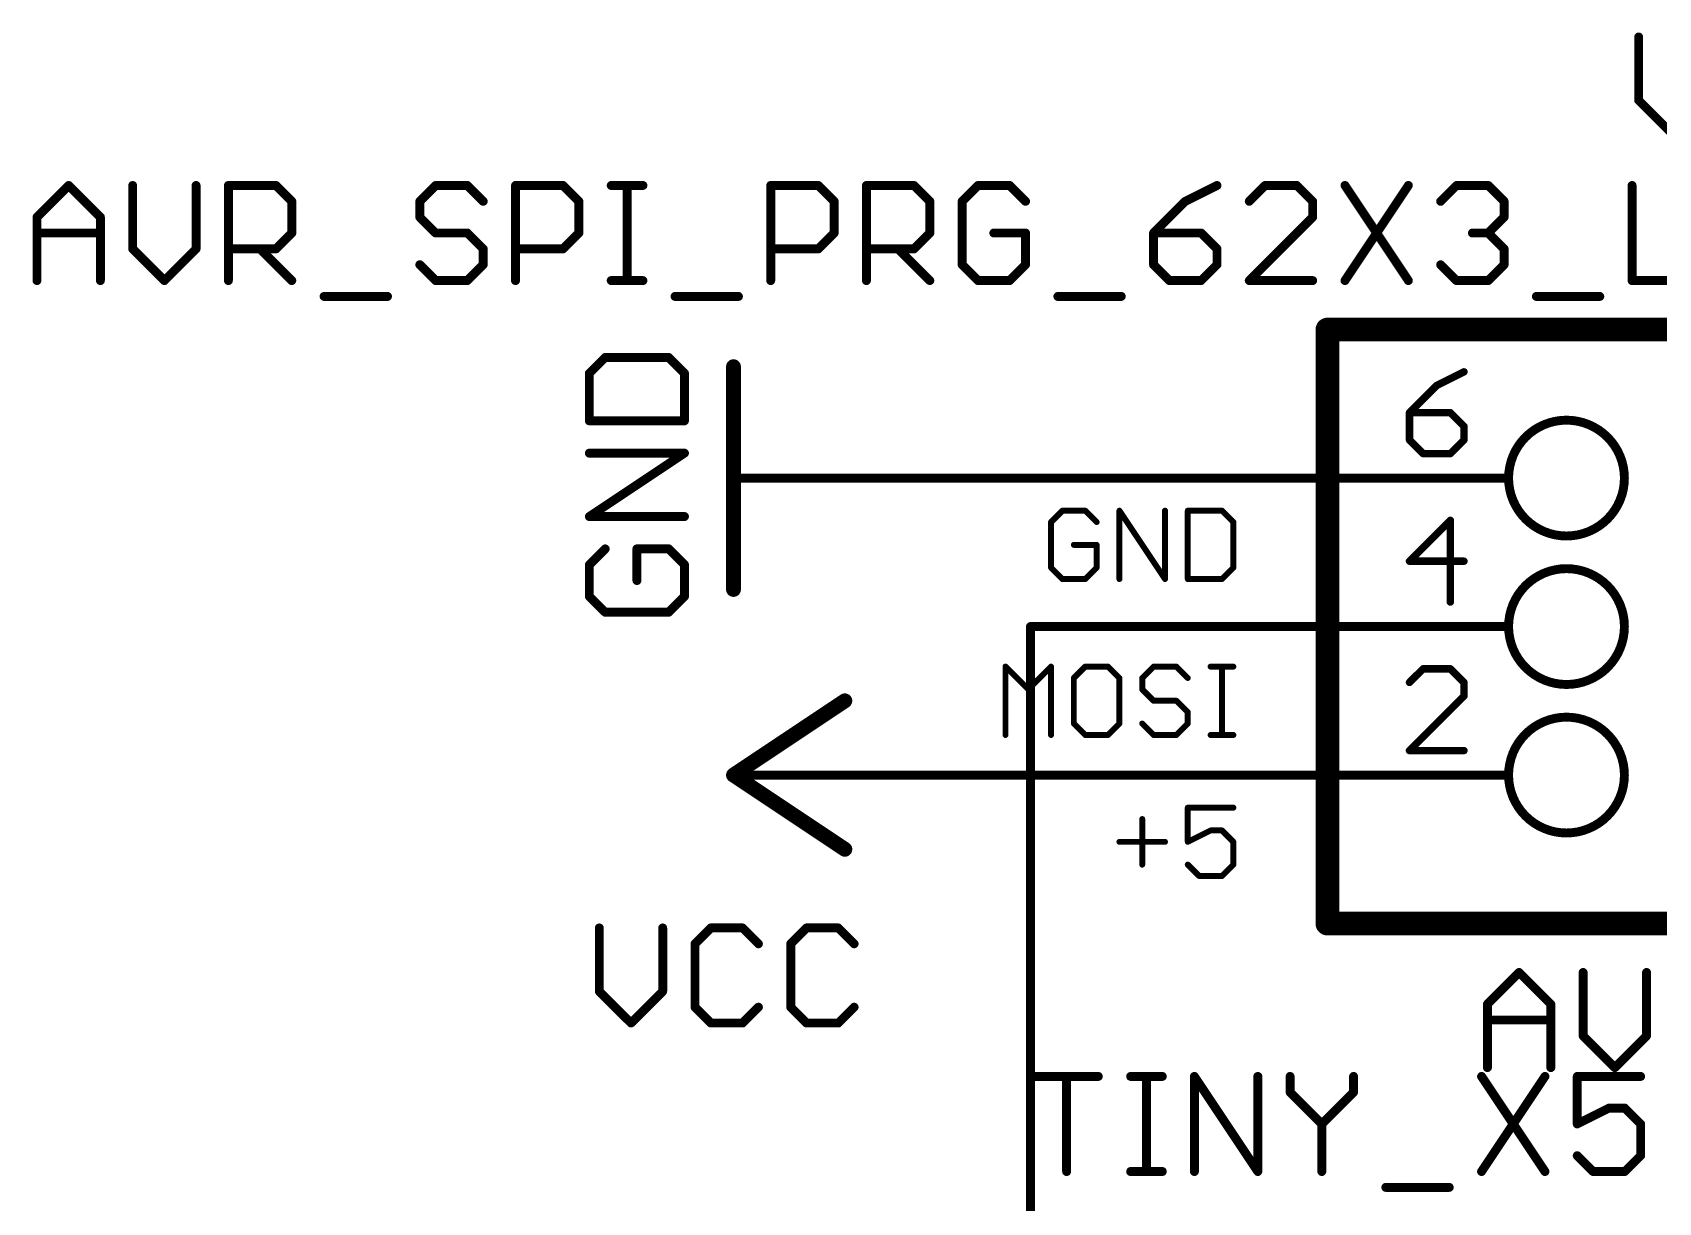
# Model space of a CAD drawing. Extents: x -12 to 175, y 0 to 78.
# Drawn here: x -11.99 to 15.82, y 43.49 to 63.5 of the extents above; entities that cross this region are included whole.
import ezdxf

# ---------------------------------------------------------------- set-up
doc = ezdxf.new("R2010")
doc.units = 0
for name, color, linetype in [('91', 82, 'CONTINUOUS'), ('94', 22, 'CONTINUOUS'), ('95', 253, 'CONTINUOUS'), ('96', 253, 'CONTINUOUS')]:
    doc.layers.add(name, color=color, linetype=linetype)

msp = doc.modelspace()

# ---------------------------------------------------------------- linework, layer by layer
at = {"layer": '91', "const_width": 0.1524}
for points in [[(7.62, 55.88), (2.54, 55.88)], [(5.08, 27.94), (5.08, 53.34)], [(5.08, 53.34), (7.62, 53.34)], [(7.62, 50.8), (2.54, 50.8)]]:
    msp.add_lwpolyline(points, dxfattribs=at)
at = {"layer": '91', "const_width": 0.0762}
for points in [[(2.54, 55.9181, 1), (2.54, 55.8419)], [(7.62, 55.8419, 1), (7.62, 55.9181)], [(5.1181, 53.34, 1), (5.0419, 53.34)], [(5.08, 53.3781, 1), (5.08, 53.3019)], [(7.62, 53.3019, 1), (7.62, 53.3781)], [(2.54, 50.8381, 1), (2.54, 50.7619)], [(7.62, 50.7619, 1), (7.62, 50.8381)]]:
    msp.add_lwpolyline(points, format="xyb", dxfattribs=at)
at = {"layer": '94'}
for points, const_width in [([(22.86, 58.42), (10.16, 58.42)], 0.4064), ([(10.16, 58.42), (10.16, 48.26)], 0.4064), ([(0, 57.785), (0, 53.975)], 0.254), ([(2.54, 55.88), (0, 55.88)], 0.1524), ([(7.62, 55.88), (13.2588, 55.88)], 0.1524), ([(5.6275, 55.3222), (5.4326, 55.1273)], 0.1016), ([(6.0173, 55.3222), (5.6275, 55.3222)], 0.1016), ([(6.2122, 55.1273), (6.0173, 55.3222)], 0.1016), ([(6.602, 54.1528), (6.602, 55.3222)], 0.1016), ([(6.602, 55.3222), (7.3816, 54.1528)], 0.1016), ([(7.3816, 54.1528), (7.3816, 55.3222)], 0.1016), ([(7.7714, 55.3222), (7.7714, 54.1528)], 0.1016), ([(8.3561, 55.3222), (7.7714, 55.3222)], 0.1016), ([(8.551, 55.1273), (8.3561, 55.3222)], 0.1016), ([(5.4326, 55.1273), (5.4326, 54.3477)], 0.1016), ([(8.551, 54.3477), (8.551, 55.1273)], 0.1016), ([(6.2122, 54.7375), (5.8224, 54.7375)], 0.1016), ([(6.2122, 54.3477), (6.2122, 54.7375)], 0.1016), ([(5.4326, 54.3477), (5.6275, 54.1528)], 0.1016), ([(6.0173, 54.1528), (6.2122, 54.3477)], 0.1016), ([(8.3561, 54.1528), (8.551, 54.3477)], 0.1016), ([(5.6275, 54.1528), (6.0173, 54.1528)], 0.1016), ([(7.7714, 54.1528), (8.3561, 54.1528)], 0.1016), ([(7.62, 53.34), (13.2588, 53.34)], 0.1524), ([(4.653, 51.4858), (4.653, 52.6552)], 0.1016), ([(4.653, 52.6552), (5.0428, 52.2654)], 0.1016), ([(5.0428, 52.2654), (5.4326, 52.6552)], 0.1016), ([(5.4326, 52.6552), (5.4326, 51.4858)], 0.1016), ([(6.0173, 52.6552), (5.8224, 52.4603)], 0.1016), ([(6.4071, 52.6552), (6.0173, 52.6552)], 0.1016), ([(6.602, 52.4603), (6.4071, 52.6552)], 0.1016), ([(7.1867, 52.6552), (6.9918, 52.4603)], 0.1016), ([(7.5765, 52.6552), (7.1867, 52.6552)], 0.1016), ([(7.7714, 52.4603), (7.5765, 52.6552)], 0.1016), ([(8.1612, 52.6552), (8.551, 52.6552)], 0.1016), ([(8.3561, 51.4858), (8.3561, 52.6552)], 0.1016), ([(5.8224, 52.4603), (5.8224, 51.6807)], 0.1016), ([(6.602, 51.6807), (6.602, 52.4603)], 0.1016), ([(6.9918, 52.4603), (6.9918, 52.2654)], 0.1016), ([(6.9918, 52.2654), (7.1867, 52.0705)], 0.1016), ([(1.905, 52.07), (0, 50.8)], 0.254), ([(7.1867, 52.0705), (7.5765, 52.0705)], 0.1016), ([(7.5765, 52.0705), (7.7714, 51.8756)], 0.1016), ([(7.7714, 51.8756), (7.7714, 51.6807)], 0.1016), ([(5.8224, 51.6807), (6.0173, 51.4858)], 0.1016), ([(6.0173, 51.4858), (6.4071, 51.4858)], 0.1016), ([(6.4071, 51.4858), (6.602, 51.6807)], 0.1016), ([(7.1867, 51.4858), (6.9918, 51.6807)], 0.1016), ([(7.5765, 51.4858), (7.1867, 51.4858)], 0.1016), ([(7.7714, 51.6807), (7.5765, 51.4858)], 0.1016), ([(8.1612, 51.4858), (8.551, 51.4858)], 0.1016), ([(0, 50.8), (1.905, 49.53)], 0.254), ([(2.54, 50.8), (0, 50.8)], 0.1524), ([(7.62, 50.8), (13.2588, 50.8)], 0.1524), ([(6.9918, 50.0473), (6.9918, 49.2677)], 0.1016), ([(8.551, 50.2422), (7.7714, 50.2422)], 0.1016), ([(7.7714, 50.2422), (7.7714, 49.6575)], 0.1016), ([(7.7714, 49.6575), (8.1612, 49.8524)], 0.1016), ([(8.1612, 49.8524), (8.3561, 49.8524)], 0.1016), ([(8.3561, 49.8524), (8.551, 49.6575)], 0.1016), ([(6.602, 49.6575), (7.3816, 49.6575)], 0.1016), ([(8.551, 49.6575), (8.551, 49.2677)], 0.1016), ([(7.9663, 49.0728), (7.7714, 49.2677)], 0.1016), ([(8.551, 49.2677), (8.3561, 49.0728)], 0.1016), ([(8.3561, 49.0728), (7.9663, 49.0728)], 0.1016), ([(10.16, 48.26), (22.86, 48.26)], 0.4064)]:
    msp.add_lwpolyline(points, dxfattribs=dict(at, const_width=const_width))
for points, const_width in [([(10.16, 58.5216, 1), (10.16, 58.3184)], 0.2032), ([(10.2616, 58.42, 1), (10.0584, 58.42)], 0.2032), ([(0.0635, 57.785, 1), (-0.0635, 57.785)], 0.127), ([(14.2494, 54.8894, 1), (14.2494, 56.8706, 1), (14.2494, 54.8894)], 0.1524), ([(0, 55.9181, 1), (0, 55.8419)], 0.0762), ([(2.54, 55.8419, 1), (2.54, 55.9181)], 0.0762), ([(7.62, 55.9181, 1), (7.62, 55.8419)], 0.0762), ([(13.2588, 55.8419, 1), (13.2588, 55.9181)], 0.0762), ([(5.6275, 55.3476, 1), (5.6275, 55.2968)], 0.0508), ([(5.6455, 55.3042, 1), (5.6095, 55.3402)], 0.0508), ([(6.0353, 55.3402, 1), (5.9993, 55.3042)], 0.0508), ([(6.0173, 55.2968, 1), (6.0173, 55.3476)], 0.0508), ([(6.6274, 55.3222, 1), (6.5766, 55.3222)], 0.0508), ([(6.6231, 55.3363, 1), (6.5809, 55.3081)], 0.0508), ([(7.407, 55.3222, 1), (7.3562, 55.3222)], 0.0508), ([(7.7968, 55.3222, 1), (7.746, 55.3222)], 0.0508), ([(7.7714, 55.3476, 1), (7.7714, 55.2968)], 0.0508), ([(8.3741, 55.3402, 1), (8.3381, 55.3042)], 0.0508), ([(8.3561, 55.2968, 1), (8.3561, 55.3476)], 0.0508), ([(5.4146, 55.1453, 1), (5.4506, 55.1093)], 0.0508), ([(5.458, 55.1273, 1), (5.4072, 55.1273)], 0.0508), ([(6.1942, 55.1093, 1), (6.2302, 55.1453)], 0.0508), ([(8.5764, 55.1273, 1), (8.5256, 55.1273)], 0.0508), ([(8.533, 55.1093, 1), (8.569, 55.1453)], 0.0508), ([(5.8224, 54.7629, 1), (5.8224, 54.7121)], 0.0508), ([(6.2376, 54.7375, 1), (6.1868, 54.7375)], 0.0508), ([(6.2122, 54.7121, 1), (6.2122, 54.7629)], 0.0508), ([(5.4506, 54.3657, 1), (5.4146, 54.3297)], 0.0508), ([(5.4072, 54.3477, 1), (5.458, 54.3477)], 0.0508), ([(6.1868, 54.3477, 1), (6.2376, 54.3477)], 0.0508), ([(6.2302, 54.3297, 1), (6.1942, 54.3657)], 0.0508), ([(8.5256, 54.3477, 1), (8.5764, 54.3477)], 0.0508), ([(8.569, 54.3297, 1), (8.533, 54.3657)], 0.0508), ([(14.2494, 52.3494, 1), (14.2494, 54.3306, 1), (14.2494, 52.3494)], 0.1524), ([(-0.0635, 53.975, 1), (0.0635, 53.975)], 0.127), ([(5.6275, 54.1782, 1), (5.6275, 54.1274)], 0.0508), ([(5.6095, 54.1348, 1), (5.6455, 54.1708)], 0.0508), ([(5.9993, 54.1708, 1), (6.0353, 54.1348)], 0.0508), ([(6.0173, 54.1274, 1), (6.0173, 54.1782)], 0.0508), ([(6.5766, 54.1528, 1), (6.6274, 54.1528)], 0.0508), ([(7.3562, 54.1528, 1), (7.407, 54.1528)], 0.0508), ([(7.3605, 54.1387, 1), (7.4027, 54.1669)], 0.0508), ([(7.7714, 54.1782, 1), (7.7714, 54.1274)], 0.0508), ([(7.746, 54.1528, 1), (7.7968, 54.1528)], 0.0508), ([(8.3381, 54.1708, 1), (8.3741, 54.1348)], 0.0508), ([(8.3561, 54.1274, 1), (8.3561, 54.1782)], 0.0508), ([(7.62, 53.3781, 1), (7.62, 53.3019)], 0.0762), ([(13.2588, 53.3019, 1), (13.2588, 53.3781)], 0.0762), ([(4.671, 52.6732, 1), (4.635, 52.6372)], 0.0508), ([(4.6784, 52.6552, 1), (4.6276, 52.6552)], 0.0508), ([(5.458, 52.6552, 1), (5.4072, 52.6552)], 0.0508), ([(5.4506, 52.6372, 1), (5.4146, 52.6732)], 0.0508), ([(6.0173, 52.6806, 1), (6.0173, 52.6298)], 0.0508), ([(6.0353, 52.6372, 1), (5.9993, 52.6732)], 0.0508), ([(6.4251, 52.6732, 1), (6.3891, 52.6372)], 0.0508), ([(6.4071, 52.6298, 1), (6.4071, 52.6806)], 0.0508), ([(7.1867, 52.6806, 1), (7.1867, 52.6298)], 0.0508), ([(7.2047, 52.6372, 1), (7.1687, 52.6732)], 0.0508), ([(7.5945, 52.6732, 1), (7.5585, 52.6372)], 0.0508), ([(7.5765, 52.6298, 1), (7.5765, 52.6806)], 0.0508), ([(8.1612, 52.6806, 1), (8.1612, 52.6298)], 0.0508), ([(8.3815, 52.6552, 1), (8.3307, 52.6552)], 0.0508), ([(8.551, 52.6298, 1), (8.551, 52.6806)], 0.0508), ([(5.0248, 52.2834, 1), (5.0608, 52.2474)], 0.0508), ([(5.0248, 52.2474, 1), (5.0608, 52.2834)], 0.0508), ([(5.8044, 52.4783, 1), (5.8404, 52.4423)], 0.0508), ([(5.8478, 52.4603, 1), (5.797, 52.4603)], 0.0508), ([(6.6274, 52.4603, 1), (6.5766, 52.4603)], 0.0508), ([(6.584, 52.4423, 1), (6.62, 52.4783)], 0.0508), ([(6.9738, 52.4783, 1), (7.0098, 52.4423)], 0.0508), ([(7.0098, 52.2834, 1), (6.9738, 52.2474)], 0.0508), ([(7.0172, 52.4603, 1), (6.9664, 52.4603)], 0.0508), ([(6.9664, 52.2654, 1), (7.0172, 52.2654)], 0.0508), ([(7.7534, 52.4423, 1), (7.7894, 52.4783)], 0.0508), ([(1.9402, 52.0172, 1), (1.8698, 52.1228)], 0.127), ([(7.1867, 52.0959, 1), (7.1867, 52.0451)], 0.0508), ([(7.1687, 52.0525, 1), (7.2047, 52.0885)], 0.0508), ([(7.5945, 52.0885, 1), (7.5585, 52.0525)], 0.0508), ([(7.5765, 52.0451, 1), (7.5765, 52.0959)], 0.0508), ([(7.7968, 51.8756, 1), (7.746, 51.8756)], 0.0508), ([(7.7534, 51.8576, 1), (7.7894, 51.8936)], 0.0508), ([(14.2494, 49.8094, 1), (14.2494, 51.7906, 1), (14.2494, 49.8094)], 0.1524), ([(4.6276, 51.4858, 1), (4.6784, 51.4858)], 0.0508), ([(5.4072, 51.4858, 1), (5.458, 51.4858)], 0.0508), ([(5.8404, 51.6987, 1), (5.8044, 51.6627)], 0.0508), ([(5.797, 51.6807, 1), (5.8478, 51.6807)], 0.0508), ([(6.0173, 51.5112, 1), (6.0173, 51.4604)], 0.0508), ([(5.9993, 51.4678, 1), (6.0353, 51.5038)], 0.0508), ([(6.3891, 51.5038, 1), (6.4251, 51.4678)], 0.0508), ([(6.4071, 51.4604, 1), (6.4071, 51.5112)], 0.0508), ([(6.5766, 51.6807, 1), (6.6274, 51.6807)], 0.0508), ([(6.62, 51.6627, 1), (6.584, 51.6987)], 0.0508), ([(7.0098, 51.6987, 1), (6.9738, 51.6627)], 0.0508), ([(7.1867, 51.5112, 1), (7.1867, 51.4604)], 0.0508), ([(7.1687, 51.4678, 1), (7.2047, 51.5038)], 0.0508), ([(7.5585, 51.5038, 1), (7.5945, 51.4678)], 0.0508), ([(7.5765, 51.4604, 1), (7.5765, 51.5112)], 0.0508), ([(7.746, 51.6807, 1), (7.7968, 51.6807)], 0.0508), ([(7.7894, 51.6627, 1), (7.7534, 51.6987)], 0.0508), ([(8.1612, 51.5112, 1), (8.1612, 51.4604)], 0.0508), ([(8.3307, 51.4858, 1), (8.3815, 51.4858)], 0.0508), ([(8.551, 51.4604, 1), (8.551, 51.5112)], 0.0508), ([(0.0352, 50.8528, 1), (-0.0352, 50.7472)], 0.127), ([(-0.0352, 50.8528, 1), (0.0352, 50.7472)], 0.127), ([(0, 50.8381, 1), (0, 50.7619)], 0.0762), ([(2.54, 50.7619, 1), (2.54, 50.8381)], 0.0762), ([(7.62, 50.8381, 1), (7.62, 50.7619)], 0.0762), ([(13.2588, 50.7619, 1), (13.2588, 50.8381)], 0.0762), ([(7.0172, 50.0473, 1), (6.9664, 50.0473)], 0.0508), ([(7.7714, 50.2676, 1), (7.7714, 50.2168)], 0.0508), ([(7.7968, 50.2422, 1), (7.746, 50.2422)], 0.0508), ([(8.551, 50.2168, 1), (8.551, 50.2676)], 0.0508), ([(8.1612, 49.8778, 1), (8.1612, 49.827)], 0.0508), ([(8.1726, 49.8297, 1), (8.1498, 49.8751)], 0.0508), ([(8.3741, 49.8704, 1), (8.3381, 49.8344)], 0.0508), ([(8.3561, 49.827, 1), (8.3561, 49.8778)], 0.0508), ([(1.8698, 49.4772, 1), (1.9402, 49.5828)], 0.127), ([(6.602, 49.6829, 1), (6.602, 49.6321)], 0.0508), ([(7.3816, 49.6321, 1), (7.3816, 49.6829)], 0.0508), ([(7.76, 49.6802, 1), (7.7828, 49.6348)], 0.0508), ([(7.746, 49.6575, 1), (7.7968, 49.6575)], 0.0508), ([(8.5764, 49.6575, 1), (8.5256, 49.6575)], 0.0508), ([(8.533, 49.6395, 1), (8.569, 49.6755)], 0.0508), ([(6.9664, 49.2677, 1), (7.0172, 49.2677)], 0.0508), ([(7.7894, 49.2857, 1), (7.7534, 49.2497)], 0.0508), ([(8.5256, 49.2677, 1), (8.5764, 49.2677)], 0.0508), ([(8.569, 49.2497, 1), (8.533, 49.2857)], 0.0508), ([(7.9663, 49.0982, 1), (7.9663, 49.0474)], 0.0508), ([(7.9483, 49.0548, 1), (7.9843, 49.0908)], 0.0508), ([(8.3381, 49.0908, 1), (8.3741, 49.0548)], 0.0508), ([(8.3561, 49.0474, 1), (8.3561, 49.0982)], 0.0508), ([(10.16, 48.3616, 1), (10.16, 48.1584)], 0.2032), ([(10.0584, 48.26, 1), (10.2616, 48.26)], 0.2032)]:
    msp.add_lwpolyline(points, format="xyb", dxfattribs=dict(at, const_width=const_width))
at = {"layer": '95'}
for points, const_width in [([(12.4955, 57.6973), (12.0295, 57.4643)], 0.127), ([(12.0295, 57.4643), (11.5634, 56.9982)], 0.127), ([(11.5634, 56.9982), (11.5634, 56.5321)], 0.127), ([(12.2625, 56.9982), (11.5634, 56.9982)], 0.127), ([(12.4955, 56.7652), (12.2625, 56.9982)], 0.127), ([(12.4955, 56.5321), (12.4955, 56.7652)], 0.127), ([(11.5634, 56.5321), (11.7965, 56.2991)], 0.127), ([(12.2625, 56.2991), (12.4955, 56.5321)], 0.127), ([(11.7965, 56.2991), (12.2625, 56.2991)], 0.127), ([(12.2625, 55.1573), (11.5634, 54.4582)], 0.127), ([(12.2625, 53.7591), (12.2625, 55.1573)], 0.127), ([(11.5634, 54.4582), (12.4955, 54.4582)], 0.127), ([(11.7965, 52.6173), (11.5634, 52.3843)], 0.127), ([(12.2625, 52.6173), (11.7965, 52.6173)], 0.127), ([(12.4955, 52.3843), (12.2625, 52.6173)], 0.127), ([(12.4955, 52.1512), (12.4955, 52.3843)], 0.127), ([(11.5634, 51.2191), (12.4955, 52.1512)], 0.127), ([(12.4955, 51.2191), (11.5634, 51.2191)], 0.127), ([(12.897, 46.8809), (13.4393, 47.4232)], 0.1524), ([(13.4393, 47.4232), (13.9816, 46.8809)], 0.1524), ([(14.5341, 47.4232), (14.5341, 46.3385)], 0.1524), ([(15.6188, 46.3385), (15.6188, 47.4232)], 0.1524), ([(12.897, 45.7962), (12.897, 46.8809)], 0.1524), ([(13.9816, 46.8809), (13.9816, 45.7962)], 0.1524), ([(12.897, 46.6097), (13.9816, 46.6097)], 0.1524), ([(14.5341, 46.3385), (15.0765, 45.7962)], 0.1524), ([(15.0765, 45.7962), (15.6188, 46.3385)], 0.1524), ([(5.1562, 45.6452), (6.2409, 45.6452)], 0.1524), ([(5.6985, 44.0182), (5.6985, 45.6452)], 0.1524), ([(6.7934, 45.6452), (7.3357, 45.6452)], 0.1524), ([(7.0645, 44.0182), (7.0645, 45.6452)], 0.1524), ([(7.8848, 44.0182), (7.8848, 45.6452)], 0.1524), ([(7.8848, 45.6452), (8.9695, 44.0182)], 0.1524), ([(8.9695, 44.0182), (8.9695, 45.6452)], 0.1524), ([(9.522, 45.6452), (9.522, 45.374)], 0.1524), ([(10.6066, 45.374), (10.6066, 45.6452)], 0.1524), ([(12.7963, 45.6452), (13.8809, 44.0182)], 0.1524), ([(13.8809, 45.6452), (12.7963, 44.0182)], 0.1524), ([(15.5181, 45.6452), (14.4334, 45.6452)], 0.1524), ([(14.4334, 45.6452), (14.4334, 44.8317)], 0.1524), ([(9.522, 45.374), (10.0643, 44.8317)], 0.1524), ([(10.0643, 44.8317), (10.6066, 45.374)], 0.1524), ([(14.4334, 44.8317), (14.9757, 45.1029)], 0.1524), ([(14.9757, 45.1029), (15.2469, 45.1029)], 0.1524), ([(15.2469, 45.1029), (15.5181, 44.8317)], 0.1524), ([(10.0643, 44.8317), (10.0643, 44.0182)], 0.1524), ([(15.5181, 44.8317), (15.5181, 44.2894)], 0.1524), ([(14.7046, 44.0182), (14.4334, 44.2894)], 0.1524), ([(15.5181, 44.2894), (15.2469, 44.0182)], 0.1524), ([(6.7934, 44.0182), (7.3357, 44.0182)], 0.1524), ([(15.2469, 44.0182), (14.7046, 44.0182)], 0.1524), ([(11.1591, 43.747), (12.2438, 43.747)], 0.1524)]:
    msp.add_lwpolyline(points, dxfattribs=dict(at, const_width=const_width))
for points, const_width in [([(12.5097, 57.6689, 1), (12.4814, 57.7257)], 0.0635), ([(12.0153, 57.4927, 1), (12.0437, 57.4359)], 0.0635), ([(12.0519, 57.4418, 1), (12.007, 57.4867)], 0.0635), ([(11.5634, 57.0299, 1), (11.5634, 56.9664)], 0.0635), ([(11.5952, 56.9982, 1), (11.5317, 56.9982)], 0.0635), ([(11.541, 57.0206, 1), (11.5859, 56.9757)], 0.0635), ([(12.285, 57.0206, 1), (12.2401, 56.9757)], 0.0635), ([(12.2625, 56.9664, 1), (12.2625, 57.0299)], 0.0635), ([(12.5273, 56.7652, 1), (12.4638, 56.7652)], 0.0635), ([(12.4731, 56.7427, 1), (12.518, 56.7876)], 0.0635), ([(11.5859, 56.5546, 1), (11.541, 56.5097)], 0.0635), ([(11.5317, 56.5321, 1), (11.5952, 56.5321)], 0.0635), ([(12.4638, 56.5321, 1), (12.5273, 56.5321)], 0.0635), ([(12.518, 56.5097, 1), (12.4731, 56.5546)], 0.0635), ([(11.7965, 56.3309, 1), (11.7965, 56.2674)], 0.0635), ([(11.774, 56.2766, 1), (11.8189, 56.3216)], 0.0635), ([(12.2401, 56.3216, 1), (12.285, 56.2766)], 0.0635), ([(12.2625, 56.2674, 1), (12.2625, 56.3309)], 0.0635), ([(12.2943, 55.1573, 1), (12.2308, 55.1573)], 0.0635), ([(12.285, 55.1348, 1), (12.2401, 55.1797)], 0.0635), ([(11.5634, 54.4899, 1), (11.5634, 54.4264)], 0.0635), ([(12.4955, 54.4264, 1), (12.4955, 54.4899)], 0.0635), ([(11.541, 54.4806, 1), (11.5859, 54.4357)], 0.0635), ([(12.2308, 53.7591, 1), (12.2943, 53.7591)], 0.0635), ([(11.7965, 52.649, 1), (11.7965, 52.5855)], 0.0635), ([(11.8189, 52.5948, 1), (11.774, 52.6397)], 0.0635), ([(12.285, 52.6397, 1), (12.2401, 52.5948)], 0.0635), ([(12.2625, 52.5855, 1), (12.2625, 52.649)], 0.0635), ([(11.541, 52.4067, 1), (11.5859, 52.3618)], 0.0635), ([(12.5273, 52.3843, 1), (12.4638, 52.3843)], 0.0635), ([(12.4731, 52.3618, 1), (12.518, 52.4067)], 0.0635), ([(12.4638, 52.1512, 1), (12.5273, 52.1512)], 0.0635), ([(12.518, 52.1288, 1), (12.4731, 52.1737)], 0.0635), ([(11.5634, 51.2509, 1), (11.5634, 51.1874)], 0.0635), ([(11.541, 51.2416, 1), (11.5859, 51.1966)], 0.0635), ([(12.4955, 51.1874, 1), (12.4955, 51.2509)], 0.0635), ([(13.4662, 47.4501, 1), (13.4124, 47.3962)], 0.0762), ([(13.4662, 47.3962, 1), (13.4124, 47.4501)], 0.0762), ([(14.5722, 47.4232, 1), (14.496, 47.4232)], 0.0762), ([(15.6569, 47.4232, 1), (15.5807, 47.4232)], 0.0762), ([(12.87, 46.9078, 1), (12.9239, 46.8539)], 0.0762), ([(12.9351, 46.8809, 1), (12.8589, 46.8809)], 0.0762), ([(14.0197, 46.8809, 1), (13.9435, 46.8809)], 0.0762), ([(13.9547, 46.8539, 1), (14.0086, 46.9078)], 0.0762), ([(12.897, 46.6478, 1), (12.897, 46.5716)], 0.0762), ([(13.9816, 46.5716, 1), (13.9816, 46.6478)], 0.0762), ([(14.5611, 46.3655, 1), (14.5072, 46.3116)], 0.0762), ([(14.496, 46.3385, 1), (14.5722, 46.3385)], 0.0762), ([(15.5807, 46.3385, 1), (15.6569, 46.3385)], 0.0762), ([(15.6457, 46.3116, 1), (15.5918, 46.3655)], 0.0762), ([(5.1562, 45.6833, 1), (5.1562, 45.6071)], 0.0762), ([(5.7366, 45.6452, 1), (5.6604, 45.6452)], 0.0762), ([(6.2409, 45.6071, 1), (6.2409, 45.6833)], 0.0762), ([(6.7934, 45.6833, 1), (6.7934, 45.6071)], 0.0762), ([(7.1026, 45.6452, 1), (7.0264, 45.6452)], 0.0762), ([(7.3357, 45.6071, 1), (7.3357, 45.6833)], 0.0762), ([(7.9229, 45.6452, 1), (7.8467, 45.6452)], 0.0762), ([(7.9165, 45.6663, 1), (7.8531, 45.6241)], 0.0762), ([(9.0076, 45.6452, 1), (8.9314, 45.6452)], 0.0762), ([(9.5601, 45.6452, 1), (9.4839, 45.6452)], 0.0762), ([(10.6447, 45.6452, 1), (10.5685, 45.6452)], 0.0762), ([(12.828, 45.6663, 1), (12.7646, 45.6241)], 0.0762), ([(12.8589, 45.7962, 1), (12.9351, 45.7962)], 0.0762), ([(13.9126, 45.6241, 1), (13.8492, 45.6663)], 0.0762), ([(13.9435, 45.7962, 1), (14.0197, 45.7962)], 0.0762), ([(14.4334, 45.6833, 1), (14.4334, 45.6071)], 0.0762), ([(14.4715, 45.6452, 1), (14.3953, 45.6452)], 0.0762), ([(15.0495, 45.8231, 1), (15.1034, 45.7693)], 0.0762), ([(15.0495, 45.7693, 1), (15.1034, 45.8231)], 0.0762), ([(15.5181, 45.6071, 1), (15.5181, 45.6833)], 0.0762), ([(9.5489, 45.401, 1), (9.495, 45.3471)], 0.0762), ([(9.4839, 45.374, 1), (9.5601, 45.374)], 0.0762), ([(10.5685, 45.374, 1), (10.6447, 45.374)], 0.0762), ([(10.6336, 45.3471, 1), (10.5797, 45.401)], 0.0762), ([(14.9757, 45.141, 1), (14.9757, 45.0648)], 0.0762), ([(14.9928, 45.0688, 1), (14.9587, 45.1369)], 0.0762), ([(15.2739, 45.1298, 1), (15.22, 45.0759)], 0.0762), ([(15.2469, 45.0648, 1), (15.2469, 45.141)], 0.0762), ([(10.1024, 44.8317, 1), (10.0262, 44.8317)], 0.0762), ([(10.0373, 44.8586, 1), (10.0912, 44.8048)], 0.0762), ([(10.0373, 44.8048, 1), (10.0912, 44.8586)], 0.0762), ([(14.4164, 44.8658, 1), (14.4505, 44.7976)], 0.0762), ([(14.3953, 44.8317, 1), (14.4715, 44.8317)], 0.0762), ([(15.5562, 44.8317, 1), (15.48, 44.8317)], 0.0762), ([(15.4911, 44.8048, 1), (15.545, 44.8586)], 0.0762), ([(14.4604, 44.3163, 1), (14.4065, 44.2624)], 0.0762), ([(15.48, 44.2894, 1), (15.5562, 44.2894)], 0.0762), ([(15.545, 44.2624, 1), (15.4911, 44.3163)], 0.0762), ([(5.6604, 44.0182, 1), (5.7366, 44.0182)], 0.0762), ([(6.7934, 44.0563, 1), (6.7934, 43.9801)], 0.0762), ([(7.0264, 44.0182, 1), (7.1026, 44.0182)], 0.0762), ([(7.3357, 43.9801, 1), (7.3357, 44.0563)], 0.0762), ([(7.8467, 44.0182, 1), (7.9229, 44.0182)], 0.0762), ([(8.9314, 44.0182, 1), (9.0076, 44.0182)], 0.0762), ([(8.9378, 43.9971, 1), (9.0012, 44.0393)], 0.0762), ([(10.0262, 44.0182, 1), (10.1024, 44.0182)], 0.0762), ([(12.7646, 44.0393, 1), (12.828, 43.9971)], 0.0762), ([(13.8492, 43.9971, 1), (13.9126, 44.0393)], 0.0762), ([(14.7046, 44.0563, 1), (14.7046, 43.9801)], 0.0762), ([(14.6776, 43.9913, 1), (14.7315, 44.0451)], 0.0762), ([(15.22, 44.0451, 1), (15.2739, 43.9913)], 0.0762), ([(15.2469, 43.9801, 1), (15.2469, 44.0563)], 0.0762), ([(11.1591, 43.7851, 1), (11.1591, 43.7089)], 0.0762), ([(12.2438, 43.7089, 1), (12.2438, 43.7851)], 0.0762)]:
    msp.add_lwpolyline(points, format="xyb", dxfattribs=dict(at, const_width=const_width))
at = {"layer": '96', "const_width": 0.1524}
for points in [[(15.4847, 63.4252), (15.4847, 62.3405)], [(15.4847, 62.3405), (16.0271, 61.7982)], [(-11.9144, 60.3429), (-11.3721, 60.8852)], [(-11.3721, 60.8852), (-10.8298, 60.3429)], [(-10.2773, 60.8852), (-10.2773, 59.8005)], [(-9.1926, 59.8005), (-9.1926, 60.8852)], [(-8.6401, 59.2582), (-8.6401, 60.8852)], [(-8.6401, 60.8852), (-7.8266, 60.8852)], [(-7.8266, 60.8852), (-7.5555, 60.614)], [(-5.0946, 60.8852), (-5.3658, 60.614)], [(-4.5523, 60.8852), (-5.0946, 60.8852)], [(-4.2811, 60.614), (-4.5523, 60.8852)], [(-3.7286, 59.2582), (-3.7286, 60.8852)], [(-3.7286, 60.8852), (-2.9152, 60.8852)], [(-2.9152, 60.8852), (-2.644, 60.614)], [(-2.0915, 60.8852), (-1.5492, 60.8852)], [(-1.8203, 59.2582), (-1.8203, 60.8852)], [(0.6371, 59.2582), (0.6371, 60.8852)], [(0.6371, 60.8852), (1.4506, 60.8852)], [(1.4506, 60.8852), (1.7218, 60.614)], [(2.2743, 59.2582), (2.2743, 60.8852)], [(2.2743, 60.8852), (3.0878, 60.8852)], [(3.0878, 60.8852), (3.3589, 60.614)], [(4.1826, 60.8852), (3.9114, 60.614)], [(4.7249, 60.8852), (4.1826, 60.8852)], [(4.9961, 60.614), (4.7249, 60.8852)], [(8.2704, 60.8852), (7.7281, 60.614)], [(9.0941, 60.8852), (8.8229, 60.614)], [(9.6364, 60.8852), (9.0941, 60.8852)], [(9.9075, 60.614), (9.6364, 60.8852)], [(10.46, 60.8852), (11.5447, 59.2582)], [(11.5447, 60.8852), (10.46, 59.2582)], [(12.0972, 60.614), (12.3684, 60.8852)], [(12.3684, 60.8852), (12.9107, 60.8852)], [(12.9107, 60.8852), (13.1819, 60.614)], [(15.3715, 60.8852), (15.3715, 59.2582)], [(-7.5555, 60.614), (-7.5555, 60.0717)], [(-5.3658, 60.614), (-5.3658, 60.3429)], [(-2.644, 60.614), (-2.644, 60.0717)], [(1.7218, 60.614), (1.7218, 60.0717)], [(3.3589, 60.614), (3.3589, 60.0717)], [(3.9114, 60.614), (3.9114, 59.5294)], [(7.7281, 60.614), (7.1857, 60.0717)], [(9.9075, 60.3429), (9.9075, 60.614)], [(13.1819, 60.614), (13.1819, 60.3429)], [(-11.9144, 59.2582), (-11.9144, 60.3429)], [(-10.8298, 60.3429), (-10.8298, 59.2582)], [(-5.3658, 60.3429), (-5.0946, 60.0717)], [(8.8229, 59.2582), (9.9075, 60.3429)], [(13.1819, 60.3429), (12.9107, 60.0717)], [(-11.9144, 60.0717), (-10.8298, 60.0717)], [(-7.5555, 60.0717), (-7.8266, 59.8005)], [(-5.0946, 60.0717), (-4.5523, 60.0717)], [(-4.5523, 60.0717), (-4.2811, 59.8005)], [(-2.644, 60.0717), (-2.9152, 59.8005)], [(1.7218, 60.0717), (1.4506, 59.8005)], [(3.3589, 60.0717), (3.0878, 59.8005)], [(4.9961, 60.0717), (4.4537, 60.0717)], [(4.9961, 59.5294), (4.9961, 60.0717)], [(7.1857, 60.0717), (7.1857, 59.5294)], [(7.9992, 60.0717), (7.1857, 60.0717)], [(8.2704, 59.8005), (7.9992, 60.0717)], [(12.9107, 60.0717), (12.6395, 60.0717)], [(12.9107, 60.0717), (13.1819, 59.8005)], [(-10.2773, 59.8005), (-9.7349, 59.2582)], [(-9.7349, 59.2582), (-9.1926, 59.8005)], [(-7.8266, 59.8005), (-8.6401, 59.8005)], [(-8.0978, 59.8005), (-7.5555, 59.2582)], [(-4.2811, 59.8005), (-4.2811, 59.5294)], [(-2.9152, 59.8005), (-3.7286, 59.8005)], [(1.4506, 59.8005), (0.6371, 59.8005)], [(3.0878, 59.8005), (2.2743, 59.8005)], [(2.8166, 59.8005), (3.3589, 59.2582)], [(8.2704, 59.5294), (8.2704, 59.8005)], [(13.1819, 59.8005), (13.1819, 59.5294)], [(-5.0946, 59.2582), (-5.3658, 59.5294)], [(-4.2811, 59.5294), (-4.5523, 59.2582)], [(3.9114, 59.5294), (4.1826, 59.2582)], [(4.7249, 59.2582), (4.9961, 59.5294)], [(7.1857, 59.5294), (7.4569, 59.2582)], [(7.9992, 59.2582), (8.2704, 59.5294)], [(12.3684, 59.2582), (12.0972, 59.5294)], [(13.1819, 59.5294), (12.9107, 59.2582)], [(-4.5523, 59.2582), (-5.0946, 59.2582)], [(-2.0915, 59.2582), (-1.5492, 59.2582)], [(4.1826, 59.2582), (4.7249, 59.2582)], [(7.4569, 59.2582), (7.9992, 59.2582)], [(9.9075, 59.2582), (8.8229, 59.2582)], [(12.9107, 59.2582), (12.3684, 59.2582)], [(15.3715, 59.2582), (16.4562, 59.2582)], [(-7.003, 58.987), (-5.9183, 58.987)], [(-1.0001, 58.987), (0.0846, 58.987)], [(5.5486, 58.987), (6.6332, 58.987)], [(13.7344, 58.987), (14.819, 58.987)], [(-2.194, 57.9437), (-2.4652, 57.6725)], [(-1.1094, 57.9437), (-2.194, 57.9437)], [(-0.8382, 57.6725), (-1.1094, 57.9437)], [(-2.4652, 57.6725), (-2.4652, 56.859)], [(-0.8382, 56.859), (-0.8382, 57.6725)], [(-2.4652, 56.859), (-0.8382, 56.859)], [(-2.4652, 55.2219), (-0.8382, 56.3065)], [(-0.8382, 56.3065), (-2.4652, 56.3065)], [(-0.8382, 55.2219), (-2.4652, 55.2219)], [(-2.194, 54.6694), (-2.4652, 54.3982)], [(-1.1094, 54.6694), (-1.6517, 54.6694)], [(-1.6517, 54.6694), (-1.6517, 54.1271)], [(-0.8382, 54.3982), (-1.1094, 54.6694)], [(-2.4652, 54.3982), (-2.4652, 53.8559)], [(-0.8382, 53.8559), (-0.8382, 54.3982)], [(-2.4652, 53.8559), (-2.194, 53.5847)], [(-1.1094, 53.5847), (-0.8382, 53.8559)], [(-2.194, 53.5847), (-1.1094, 53.5847)], [(-2.2953, 48.1852), (-2.2953, 47.1005)], [(-1.2106, 47.1005), (-1.2106, 48.1852)], [(-0.387, 48.1852), (-0.6581, 47.914)], [(0.1554, 48.1852), (-0.387, 48.1852)], [(0.4265, 47.914), (0.1554, 48.1852)], [(1.2502, 48.1852), (0.979, 47.914)], [(1.7925, 48.1852), (1.2502, 48.1852)], [(2.0637, 47.914), (1.7925, 48.1852)], [(-0.6581, 47.914), (-0.6581, 46.8294)], [(0.979, 47.914), (0.979, 46.8294)], [(-2.2953, 47.1005), (-1.7529, 46.5582)], [(-1.7529, 46.5582), (-1.2106, 47.1005)], [(-0.6581, 46.8294), (-0.387, 46.5582)], [(0.1554, 46.5582), (0.4265, 46.8294)], [(0.979, 46.8294), (1.2502, 46.5582)], [(1.7925, 46.5582), (2.0637, 46.8294)], [(-0.387, 46.5582), (0.1554, 46.5582)], [(1.2502, 46.5582), (1.7925, 46.5582)]]:
    msp.add_lwpolyline(points, dxfattribs=at)
at = {"layer": '96', "const_width": 0.0762}
for points in [[(15.5228, 63.4252, 1), (15.4466, 63.4252)], [(15.5117, 62.3675, 1), (15.4578, 62.3136)], [(15.4466, 62.3405, 1), (15.5228, 62.3405)], [(-11.3452, 60.9121, 1), (-11.399, 60.8582)], [(-11.3452, 60.8582, 1), (-11.399, 60.9121)], [(-10.2392, 60.8852, 1), (-10.3154, 60.8852)], [(-9.1545, 60.8852, 1), (-9.2307, 60.8852)], [(-8.602, 60.8852, 1), (-8.6782, 60.8852)], [(-8.6401, 60.9233, 1), (-8.6401, 60.8471)], [(-7.7997, 60.9121, 1), (-7.8536, 60.8582)], [(-7.8266, 60.8471, 1), (-7.8266, 60.9233)], [(-5.0946, 60.9233, 1), (-5.0946, 60.8471)], [(-5.0677, 60.8582, 1), (-5.1216, 60.9121)], [(-4.5254, 60.9121, 1), (-4.5792, 60.8582)], [(-4.5523, 60.8471, 1), (-4.5523, 60.9233)], [(-3.6905, 60.8852, 1), (-3.7667, 60.8852)], [(-3.7286, 60.9233, 1), (-3.7286, 60.8471)], [(-2.8882, 60.9121, 1), (-2.9421, 60.8582)], [(-2.9152, 60.8471, 1), (-2.9152, 60.9233)], [(-2.0915, 60.9233, 1), (-2.0915, 60.8471)], [(-1.7822, 60.8852, 1), (-1.8584, 60.8852)], [(-1.5492, 60.8471, 1), (-1.5492, 60.9233)], [(0.6752, 60.8852, 1), (0.599, 60.8852)], [(0.6371, 60.9233, 1), (0.6371, 60.8471)], [(1.4775, 60.9121, 1), (1.4237, 60.8582)], [(1.4506, 60.8471, 1), (1.4506, 60.9233)], [(2.3124, 60.8852, 1), (2.2362, 60.8852)], [(2.2743, 60.9233, 1), (2.2743, 60.8471)], [(3.1147, 60.9121, 1), (3.0608, 60.8582)], [(3.0878, 60.8471, 1), (3.0878, 60.9233)], [(4.1826, 60.9233, 1), (4.1826, 60.8471)], [(4.2095, 60.8582, 1), (4.1556, 60.9121)], [(4.7519, 60.9121, 1), (4.698, 60.8582)], [(4.7249, 60.8471, 1), (4.7249, 60.9233)], [(8.2874, 60.8511, 1), (8.2534, 60.9193)], [(9.0941, 60.9233, 1), (9.0941, 60.8471)], [(9.121, 60.8582, 1), (9.0671, 60.9121)], [(9.6633, 60.9121, 1), (9.6094, 60.8582)], [(9.6364, 60.8471, 1), (9.6364, 60.9233)], [(10.4917, 60.9063, 1), (10.4283, 60.8641)], [(11.5764, 60.8641, 1), (11.513, 60.9063)], [(12.3684, 60.9233, 1), (12.3684, 60.8471)], [(12.3953, 60.8582, 1), (12.3414, 60.9121)], [(12.9376, 60.9121, 1), (12.8838, 60.8582)], [(12.9107, 60.8471, 1), (12.9107, 60.9233)], [(15.4096, 60.8852, 1), (15.3334, 60.8852)], [(-7.5174, 60.614, 1), (-7.5936, 60.614)], [(-7.5824, 60.5871, 1), (-7.5285, 60.641)], [(-5.3277, 60.614, 1), (-5.4039, 60.614)], [(-5.3927, 60.641, 1), (-5.3389, 60.5871)], [(-4.3081, 60.5871, 1), (-4.2542, 60.641)], [(-2.6059, 60.614, 1), (-2.6821, 60.614)], [(-2.6709, 60.5871, 1), (-2.617, 60.641)], [(1.7599, 60.614, 1), (1.6837, 60.614)], [(1.6948, 60.5871, 1), (1.7487, 60.641)], [(3.397, 60.614, 1), (3.3208, 60.614)], [(3.332, 60.5871, 1), (3.3859, 60.641)], [(3.9495, 60.614, 1), (3.8733, 60.614)], [(3.8845, 60.641, 1), (3.9384, 60.5871)], [(4.9691, 60.5871, 1), (5.023, 60.641)], [(7.711, 60.6481, 1), (7.7451, 60.5799)], [(7.755, 60.5871, 1), (7.7011, 60.641)], [(8.7959, 60.641, 1), (8.8498, 60.5871)], [(9.9456, 60.614, 1), (9.8694, 60.614)], [(9.8806, 60.5871, 1), (9.9345, 60.641)], [(12.0703, 60.641, 1), (12.1241, 60.5871)], [(13.22, 60.614, 1), (13.1438, 60.614)], [(13.1549, 60.5871, 1), (13.2088, 60.641)], [(-11.9414, 60.3698, 1), (-11.8875, 60.3159)], [(-11.8763, 60.3429, 1), (-11.9525, 60.3429)], [(-10.7917, 60.3429, 1), (-10.8679, 60.3429)], [(-10.8567, 60.3159, 1), (-10.8028, 60.3698)], [(-5.3389, 60.3698, 1), (-5.3927, 60.3159)], [(-5.4039, 60.3429, 1), (-5.3277, 60.3429)], [(9.8694, 60.3429, 1), (9.9456, 60.3429)], [(9.9345, 60.3159, 1), (9.8806, 60.3698)], [(13.1438, 60.3429, 1), (13.22, 60.3429)], [(13.2088, 60.3159, 1), (13.1549, 60.3698)], [(-11.9144, 60.1098, 1), (-11.9144, 60.0336)], [(-10.8298, 60.0336, 1), (-10.8298, 60.1098)], [(-7.5936, 60.0717, 1), (-7.5174, 60.0717)], [(-7.5285, 60.0448, 1), (-7.5824, 60.0986)], [(-5.0946, 60.1098, 1), (-5.0946, 60.0336)], [(-5.1216, 60.0448, 1), (-5.0677, 60.0986)], [(-4.5254, 60.0986, 1), (-4.5792, 60.0448)], [(-4.5523, 60.0336, 1), (-4.5523, 60.1098)], [(-2.6821, 60.0717, 1), (-2.6059, 60.0717)], [(-2.617, 60.0448, 1), (-2.6709, 60.0986)], [(1.6837, 60.0717, 1), (1.7599, 60.0717)], [(1.7487, 60.0448, 1), (1.6948, 60.0986)], [(3.3208, 60.0717, 1), (3.397, 60.0717)], [(3.3859, 60.0448, 1), (3.332, 60.0986)], [(4.4537, 60.1098, 1), (4.4537, 60.0336)], [(5.0342, 60.0717, 1), (4.958, 60.0717)], [(4.9961, 60.0336, 1), (4.9961, 60.1098)], [(7.2238, 60.0717, 1), (7.1476, 60.0717)], [(7.1857, 60.1098, 1), (7.1857, 60.0336)], [(7.1588, 60.0986, 1), (7.2127, 60.0448)], [(8.0262, 60.0986, 1), (7.9723, 60.0448)], [(7.9992, 60.0336, 1), (7.9992, 60.1098)], [(12.6395, 60.1098, 1), (12.6395, 60.0336)], [(12.9376, 60.0986, 1), (12.8838, 60.0448)], [(12.8838, 60.0986, 1), (12.9376, 60.0448)], [(12.9107, 60.0336, 1), (12.9107, 60.1098)], [(-10.2503, 59.8275, 1), (-10.3042, 59.7736)], [(-10.3154, 59.8005, 1), (-10.2392, 59.8005)], [(-9.2307, 59.8005, 1), (-9.1545, 59.8005)], [(-9.1657, 59.7736, 1), (-9.2196, 59.8275)], [(-8.6401, 59.8386, 1), (-8.6401, 59.7624)], [(-8.0708, 59.8275, 1), (-8.1247, 59.7736)], [(-7.8536, 59.8275, 1), (-7.7997, 59.7736)], [(-7.8266, 59.7624, 1), (-7.8266, 59.8386)], [(-4.243, 59.8005, 1), (-4.3192, 59.8005)], [(-4.3081, 59.7736, 1), (-4.2542, 59.8275)], [(-3.7286, 59.8386, 1), (-3.7286, 59.7624)], [(-2.9421, 59.8275, 1), (-2.8882, 59.7736)], [(-2.9152, 59.7624, 1), (-2.9152, 59.8386)], [(0.6371, 59.8386, 1), (0.6371, 59.7624)], [(1.4237, 59.8275, 1), (1.4775, 59.7736)], [(1.4506, 59.7624, 1), (1.4506, 59.8386)], [(2.2743, 59.8386, 1), (2.2743, 59.7624)], [(2.8435, 59.8275, 1), (2.7896, 59.7736)], [(3.0608, 59.8275, 1), (3.1147, 59.7736)], [(3.0878, 59.7624, 1), (3.0878, 59.8386)], [(8.3085, 59.8005, 1), (8.2323, 59.8005)], [(8.2434, 59.7736, 1), (8.2973, 59.8275)], [(13.22, 59.8005, 1), (13.1438, 59.8005)], [(13.1549, 59.7736, 1), (13.2088, 59.8275)], [(-5.3389, 59.5563, 1), (-5.3927, 59.5024)], [(-4.3192, 59.5294, 1), (-4.243, 59.5294)], [(-4.2542, 59.5024, 1), (-4.3081, 59.5563)], [(3.9384, 59.5563, 1), (3.8845, 59.5024)], [(3.8733, 59.5294, 1), (3.9495, 59.5294)], [(4.958, 59.5294, 1), (5.0342, 59.5294)], [(5.023, 59.5024, 1), (4.9691, 59.5563)], [(7.2127, 59.5563, 1), (7.1588, 59.5024)], [(7.1476, 59.5294, 1), (7.2238, 59.5294)], [(8.2323, 59.5294, 1), (8.3085, 59.5294)], [(8.2973, 59.5024, 1), (8.2435, 59.5563)], [(12.1241, 59.5563, 1), (12.0703, 59.5024)], [(13.1438, 59.5294, 1), (13.22, 59.5294)], [(13.2088, 59.5024, 1), (13.1549, 59.5563)], [(-11.9525, 59.2582, 1), (-11.8763, 59.2582)], [(-10.8679, 59.2582, 1), (-10.7917, 59.2582)], [(-9.7619, 59.2851, 1), (-9.708, 59.2313)], [(-9.7619, 59.2313, 1), (-9.708, 59.2851)], [(-8.6782, 59.2582, 1), (-8.602, 59.2582)], [(-7.5824, 59.2313, 1), (-7.5285, 59.2851)], [(-5.0946, 59.2963, 1), (-5.0946, 59.2201)], [(-5.1216, 59.2313, 1), (-5.0677, 59.2851)], [(-4.5792, 59.2851, 1), (-4.5254, 59.2313)], [(-4.5523, 59.2201, 1), (-4.5523, 59.2963)], [(-3.7667, 59.2582, 1), (-3.6905, 59.2582)], [(-2.0915, 59.2963, 1), (-2.0915, 59.2201)], [(-1.8584, 59.2582, 1), (-1.7822, 59.2582)], [(-1.5492, 59.2201, 1), (-1.5492, 59.2963)], [(0.599, 59.2582, 1), (0.6752, 59.2582)], [(2.2362, 59.2582, 1), (2.3124, 59.2582)], [(3.332, 59.2313, 1), (3.3859, 59.2851)], [(4.1826, 59.2963, 1), (4.1826, 59.2201)], [(4.1556, 59.2313, 1), (4.2095, 59.2851)], [(4.698, 59.2851, 1), (4.7519, 59.2313)], [(4.7249, 59.2201, 1), (4.7249, 59.2963)], [(7.4569, 59.2963, 1), (7.4569, 59.2201)], [(7.43, 59.2313, 1), (7.4838, 59.2851)], [(7.9723, 59.2851, 1), (8.0262, 59.2313)], [(7.9992, 59.2201, 1), (7.9992, 59.2963)], [(8.8229, 59.2963, 1), (8.8229, 59.2201)], [(8.7959, 59.2851, 1), (8.8498, 59.2313)], [(9.9075, 59.2201, 1), (9.9075, 59.2963)], [(10.4283, 59.2793, 1), (10.4917, 59.2371)], [(11.513, 59.2371, 1), (11.5764, 59.2793)], [(12.3684, 59.2963, 1), (12.3684, 59.2201)], [(12.3414, 59.2313, 1), (12.3953, 59.2851)], [(12.8838, 59.2851, 1), (12.9376, 59.2313)], [(12.9107, 59.2201, 1), (12.9107, 59.2963)], [(15.3715, 59.2963, 1), (15.3715, 59.2201)], [(15.3334, 59.2582, 1), (15.4096, 59.2582)], [(-7.003, 59.0251, 1), (-7.003, 58.9489)], [(-5.9183, 58.9489, 1), (-5.9183, 59.0251)], [(-1.0001, 59.0251, 1), (-1.0001, 58.9489)], [(0.0846, 58.9489, 1), (0.0846, 59.0251)], [(5.5486, 59.0251, 1), (5.5486, 58.9489)], [(6.6332, 58.9489, 1), (6.6332, 59.0251)], [(13.7344, 59.0251, 1), (13.7344, 58.9489)], [(14.819, 58.9489, 1), (14.819, 59.0251)], [(-2.194, 57.9818, 1), (-2.194, 57.9056)], [(-2.1671, 57.9168, 1), (-2.221, 57.9706)], [(-1.0824, 57.9706, 1), (-1.1363, 57.9168)], [(-1.1094, 57.9056, 1), (-1.1094, 57.9818)], [(-2.4271, 57.6725, 1), (-2.5033, 57.6725)], [(-2.4921, 57.6995, 1), (-2.4382, 57.6456)], [(-0.8001, 57.6725, 1), (-0.8763, 57.6725)], [(-0.8651, 57.6456, 1), (-0.8113, 57.6995)], [(-2.4652, 56.8971, 1), (-2.4652, 56.8209)], [(-2.5033, 56.859, 1), (-2.4271, 56.859)], [(-0.8763, 56.859, 1), (-0.8001, 56.859)], [(-0.8382, 56.8209, 1), (-0.8382, 56.8971)], [(-2.4652, 56.3446, 1), (-2.4652, 56.2684)], [(-0.8171, 56.2748, 1), (-0.8593, 56.3382)], [(-0.8382, 56.2684, 1), (-0.8382, 56.3446)], [(-2.4652, 55.26, 1), (-2.4652, 55.1838)], [(-2.4863, 55.2536, 1), (-2.4441, 55.1902)], [(-0.8382, 55.1838, 1), (-0.8382, 55.26)], [(-2.1671, 54.6424, 1), (-2.221, 54.6963)], [(-1.6517, 54.7075, 1), (-1.6517, 54.6313)], [(-1.6136, 54.6694, 1), (-1.6898, 54.6694)], [(-1.0824, 54.6963, 1), (-1.1363, 54.6424)], [(-1.1094, 54.6313, 1), (-1.1094, 54.7075)], [(-2.4271, 54.3982, 1), (-2.5033, 54.3982)], [(-2.4921, 54.4252, 1), (-2.4382, 54.3713)], [(-0.8001, 54.3982, 1), (-0.8763, 54.3982)], [(-0.8651, 54.3713, 1), (-0.8113, 54.4252)], [(-1.6898, 54.1271, 1), (-1.6136, 54.1271)], [(-2.4382, 53.8828, 1), (-2.4921, 53.8289)], [(-2.5033, 53.8559, 1), (-2.4271, 53.8559)], [(-0.8763, 53.8559, 1), (-0.8001, 53.8559)], [(-0.8113, 53.8289, 1), (-0.8651, 53.8828)], [(-2.194, 53.6228, 1), (-2.194, 53.5466)], [(-2.221, 53.5578, 1), (-2.1671, 53.6117)], [(-1.1363, 53.6117, 1), (-1.0824, 53.5578)], [(-1.1094, 53.5466, 1), (-1.1094, 53.6228)], [(-2.2572, 48.1852, 1), (-2.3334, 48.1852)], [(-1.1725, 48.1852, 1), (-1.2487, 48.1852)], [(-0.387, 48.2233, 1), (-0.387, 48.1471)], [(-0.36, 48.1582, 1), (-0.4139, 48.2121)], [(0.1823, 48.2121, 1), (0.1284, 48.1582)], [(0.1554, 48.1471, 1), (0.1554, 48.2233)], [(1.2502, 48.2233, 1), (1.2502, 48.1471)], [(1.2771, 48.1582, 1), (1.2233, 48.2121)], [(1.8195, 48.2121, 1), (1.7656, 48.1582)], [(1.7925, 48.1471, 1), (1.7925, 48.2233)], [(-0.6851, 47.941, 1), (-0.6312, 47.8871)], [(-0.62, 47.914, 1), (-0.6962, 47.914)], [(0.3996, 47.8871, 1), (0.4535, 47.941)], [(1.0171, 47.914, 1), (0.9409, 47.914)], [(0.9521, 47.941, 1), (1.006, 47.8871)], [(2.0368, 47.8871, 1), (2.0906, 47.941)], [(-2.2683, 47.1275, 1), (-2.3222, 47.0736)], [(-2.3334, 47.1005, 1), (-2.2572, 47.1005)], [(-1.2487, 47.1005, 1), (-1.1725, 47.1005)], [(-1.1837, 47.0736, 1), (-1.2376, 47.1275)], [(-0.6312, 46.8563, 1), (-0.6851, 46.8024)], [(-0.6962, 46.8294, 1), (-0.62, 46.8294)], [(0.4535, 46.8024, 1), (0.3996, 46.8563)], [(1.006, 46.8563, 1), (0.9521, 46.8024)], [(0.9409, 46.8294, 1), (1.0171, 46.8294)], [(2.0906, 46.8024, 1), (2.0368, 46.8563)], [(-1.7799, 46.5851, 1), (-1.726, 46.5313)], [(-1.7799, 46.5313, 1), (-1.726, 46.5851)], [(-0.387, 46.5963, 1), (-0.387, 46.5201)], [(-0.4139, 46.5313, 1), (-0.36, 46.5851)], [(0.1284, 46.5851, 1), (0.1823, 46.5313)], [(0.1554, 46.5201, 1), (0.1554, 46.5963)], [(1.2502, 46.5963, 1), (1.2502, 46.5201)], [(1.2233, 46.5313, 1), (1.2771, 46.5851)], [(1.7656, 46.5851, 1), (1.8195, 46.5313)], [(1.7925, 46.5201, 1), (1.7925, 46.5963)]]:
    msp.add_lwpolyline(points, format="xyb", dxfattribs=at)

doc.saveas('drawing.dxf')
